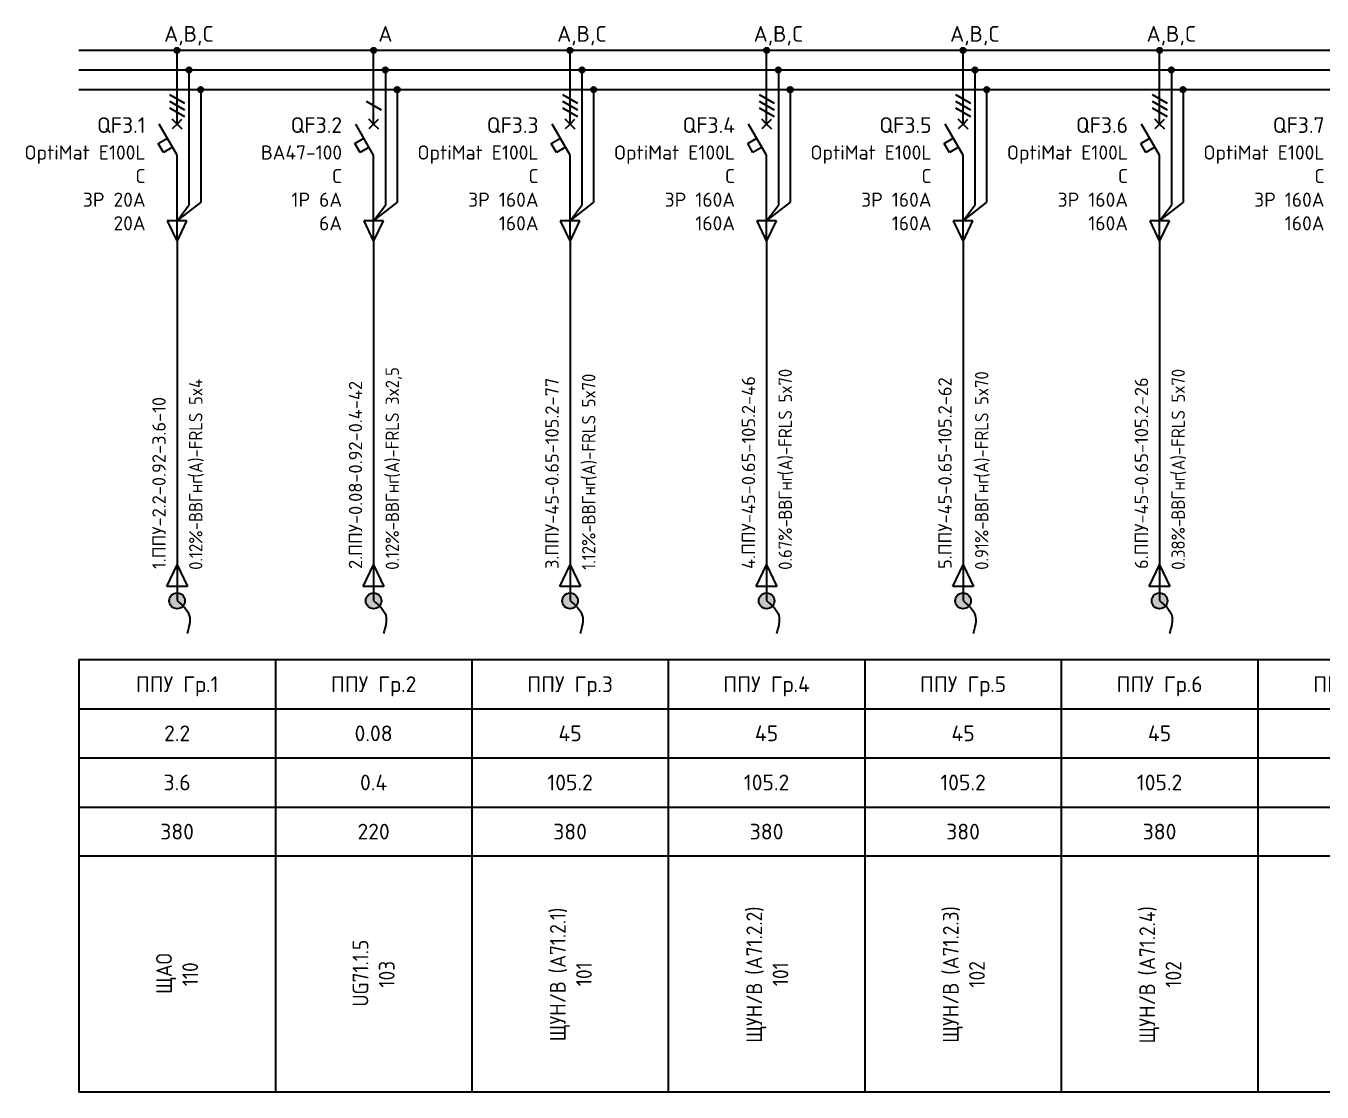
# Model space of a CAD drawing. Header units: millimetres. Extents: x -4379 to 694, y -18291 to 2656.
# Drawn here: x -2504.2 to -2339.3, y -2923.2 to -2787.6 of the extents above; entities that cross this region are included whole.
import ezdxf
from ezdxf.enums import TextEntityAlignment as Align

# ---------------------------------------------------------------- set-up
doc = ezdxf.new("R2010")
doc.units = ezdxf.units.MM
for name, color, linetype in [('Автомат защитный', 7, 'Continuous'), ('Принципиальная схема КТП -для ОДНОЛИНЕЙКИ', 7, 'Continuous'), ('ПРОВОДНИКИ', 7, 'Continuous'), ('Секция ППУ', 7, 'Continuous')]:
    doc.layers.add(name, color=color, linetype=linetype)
doc.layers.add('ЭС АВ', color=7, linetype='Continuous', lineweight=18)
doc.layers.add('ЭС рамка', color=7, linetype='Continuous', lineweight=18)
doc.styles.add('SLD_Style', font='isocpeur.ttf', dxfattribs={"width": 0.9})

# ---------------------------------------------------------------- blocks, each defined once
blk = doc.blocks.new('*U58')
h = blk.add_hatch(color=256)
h.dxf.hatch_style = 1
edge = h.paths.add_edge_path()
edge.add_ellipse((12.5, 132.5), major_axis=(0, 0.333), ratio=1, start_angle=0, end_angle=360)
h = blk.add_hatch(color=256)
h.dxf.hatch_style = 1
edge = h.paths.add_edge_path()
edge.add_ellipse((14, 130), major_axis=(0, 0.333), ratio=1, start_angle=0, end_angle=360)
h = blk.add_hatch(color=256)
h.dxf.hatch_style = 1
edge = h.paths.add_edge_path()
edge.add_ellipse((15.5, 127.5), major_axis=(0, 0.333), ratio=1, start_angle=0, end_angle=360)
at = {"lineweight": 30}
for p, q in [((14, 129.67), (14, 123.11)), ((15.5, 127.17), (15.5, 113.13)), ((14, 123.11), (14, 112.8)), ((0, 55), (25, 55)), ((0, 55), (0, 0)), ((25, 55), (25, 0)), ((0, 48.75), (25, 48.75)), ((0, 42.5), (25, 42.5)), ((0, 36.25), (25, 36.25))]:
    blk.add_line(p, q, dxfattribs=at)
at = {"layer": 'Автомат защитный', "lineweight": 30}
for p, q in [((12.5, 123.11), (12.5, 132.17)), ((11.54, 126.87), (13.46, 125.76)), ((11.54, 126.04), (13.46, 124.93)), ((11.54, 125.2), (13.46, 124.09)), ((12.5, 119.17), (10.22, 123.11)), ((10.1, 120.66), (11.26, 121.32)), ((10.77, 119.5), (10.1, 120.66)), ((11.92, 120.17), (10.77, 119.5)), ((12.5, 108.54), (12.5, 119.17))]:
    blk.add_line(p, q, dxfattribs=at)
blk.add_ellipse((12.5, 132.5), major_axis=(0, 0.333), ratio=1, start_param=-1.570796, end_param=4.712389, dxfattribs=at)
at = {"layer": 'Принципиальная схема КТП -для ОДНОЛИНЕЙКИ', "lineweight": 30}
for p, q in [((12.5, 108.54), (12.5, 99.73)), ((11.19, 64.32), (12.5, 67.06)), ((12.5, 67.06), (13.81, 64.32)), ((13.81, 64.32), (11.19, 64.32)), ((12.5, 64.32), (12.5, 62.5))]:
    blk.add_line(p, q, dxfattribs=at)
at = {"layer": 'ПРОВОДНИКИ', "lineweight": 30}
for p, q in [((12.5, 110.81), (15.5, 113.13)), ((12.5, 110.81), (14, 112.8)), ((13.75, 110.81), (11.25, 110.81)), ((11.25, 110.81), (12.5, 108.2)), ((12.5, 108.2), (13.75, 110.81)), ((11.19, 64.31), (12.5, 67.06)), ((12.5, 67.06), (13.81, 64.31)), ((13.81, 64.31), (11.19, 64.31))]:
    blk.add_line(p, q, dxfattribs=at)
at = {"layer": 'ПРОВОДНИКИ', "lineweight": 30, "ltscale": 100}
blk.add_line((12.5, 99.73), (12.5, 64.32), dxfattribs=at)
at = {"layer": 'ПРОВОДНИКИ', "color": 7, "linetype": 'Continuous', "lineweight": 30}
for centre in [(14, 130), (15.5, 127.5), (15.5, 127.5)]:
    blk.add_ellipse(centre, major_axis=(0, 0.333), ratio=1, start_param=-1.570796, end_param=4.712389, dxfattribs=at)
at = {"layer": 'ЭС АВ', "color": 7, "lineweight": 30}
for q in [(11.88, 123.74), (13.12, 123.74), (11.88, 122.49), (13.12, 122.49)]:
    blk.add_line((12.5, 123.11), q, dxfattribs=at)
at = {"layer": 'ЭС рамка', "color": 7, "linetype": 'Continuous', "lineweight": 30}
for p, q in [((0, 132.5), (12.17, 132.5)), ((12.83, 132.5), (25, 132.5))]:
    blk.add_line(p, q, dxfattribs=at)
at = {"layer": 'ЭС рамка', "color": 5, "linetype": 'Continuous', "lineweight": 30}
for p, q in [((0, 130), (13.67, 130)), ((14.33, 130), (25, 130))]:
    blk.add_line(p, q, dxfattribs=at)
at = {"layer": 'ЭС рамка', "color": 94, "linetype": 'Continuous', "lineweight": 30}
for p, q in [((0, 127.5), (15.17, 127.5)), ((15.83, 127.5), (25, 127.5))]:
    blk.add_line(p, q, dxfattribs=at)
at = {"layer": 'ЭС рамка', "lineweight": 30}
for p, q in [((25, 30), (0, 30)), ((25, 0), (0, 0))]:
    blk.add_line(p, q, dxfattribs=at)
at = {"style": 'SLD_Style'}
for tag, p in [('LABEL', (12.5, 51.88)), ('INSTALLEDPOWER', (12.5, 45.63)), ('CURRENT', (12.5, 39.37)), ('VOLTAGE', (12.5, 33.13))]:
    blk.add_attdef(tag, text='', height=2, dxfattribs=at).set_placement(p, align=Align.MIDDLE_CENTER)
blk.add_attdef('TEXT', text='', height=2, rotation=90, dxfattribs=at).set_placement((12.5, 15), align=Align.MIDDLE_CENTER)
at = {"layer": 'Автомат защитный', "style": 'SLD_Style'}
blk.add_attdef('PHASE', text='', height=2, dxfattribs=at).set_placement((14, 134.59), align=Align.MIDDLE_CENTER)
for tag, height, p in [('NUMBER', 2, (8.49, 122.99)), ('SWITCHTYPE', 1.8, (8.49, 119.5)), ('SWITCHRELEASE', 1.8, (8.49, 116.5)), ('SWITCHNOMINALCURRENT', 1.8, (8.49, 113.5)), ('SWITCHRELEASECURRENT', 1.8, (8.49, 110.5)), ('RCDTYPE', 1.8, (8.49, 107.5)), ('RCDSETPOINT', 1.8, (8.49, 104.5))]:
    blk.add_attdef(tag, text='', height=height, dxfattribs=at).set_placement(p, align=Align.MIDDLE_RIGHT)
blk.add_attdef('LINE_A', text='', height=1.7, rotation=90, dxfattribs=at).set_placement((10.19, 65.45), align=Align.MIDDLE_LEFT)
blk.add_attdef('LINE_B', text='', height=1.7, rotation=90, dxfattribs=at).set_placement((13.85, 65.45), align=Align.TOP_LEFT)
blk = doc.blocks.new('*U21')
at = {"linetype": 'ByBlock', "lineweight": 30}
h = blk.add_hatch(color=256, dxfattribs=at)
h.paths.add_polyline_path([(-0.4, 0.9, -0.414214), (0.92, 0.37), (0, -0.02)])
h.paths.add_polyline_path([(0.92, 0.37, -0.101228), (1, -0.02, -0.30039), (0.39, -0.94), (0, -0.02)])
h.paths.add_polyline_path([(-0.4, 0.9), (0.39, -0.94, -0.538), (-1, -0.02, -0.30039)])
blk.add_circle((0, -0.02), 1, dxfattribs=at)
blk.add_spline([(0, 0), (1.55, -1.88), (1.27, -4.16)], degree=3, dxfattribs=at)
blk = doc.blocks.new('*U57')
h = blk.add_hatch(color=256)
h.dxf.hatch_style = 1
edge = h.paths.add_edge_path()
edge.add_ellipse((12.5, 132.5), major_axis=(0, 0.333), ratio=1, start_angle=0, end_angle=360)
h = blk.add_hatch(color=256)
h.dxf.hatch_style = 1
edge = h.paths.add_edge_path()
edge.add_ellipse((14, 130), major_axis=(0, 0.333), ratio=1, start_angle=0, end_angle=360)
h = blk.add_hatch(color=256)
h.dxf.hatch_style = 1
edge = h.paths.add_edge_path()
edge.add_ellipse((15.5, 127.5), major_axis=(0, 0.333), ratio=1, start_angle=0, end_angle=360)
at = {"lineweight": 30}
for p, q in [((14, 129.67), (14, 123.11)), ((15.5, 127.17), (15.5, 113.13)), ((14, 123.11), (14, 112.8)), ((0, 55), (25, 55)), ((0, 55), (0, 0)), ((25, 55), (25, 0)), ((0, 48.75), (25, 48.75)), ((0, 42.5), (25, 42.5)), ((0, 36.25), (25, 36.25))]:
    blk.add_line(p, q, dxfattribs=at)
at = {"layer": 'Автомат защитный', "lineweight": 30}
for p, q in [((12.5, 123.11), (12.5, 132.17)), ((11.54, 126.04), (13.46, 124.93)), ((12.5, 119.17), (10.22, 123.11)), ((10.1, 120.66), (11.26, 121.32)), ((10.77, 119.5), (10.1, 120.66)), ((11.92, 120.17), (10.77, 119.5)), ((12.5, 108.54), (12.5, 119.17))]:
    blk.add_line(p, q, dxfattribs=at)
blk.add_ellipse((12.5, 132.5), major_axis=(0, 0.333), ratio=1, start_param=-1.570796, end_param=4.712389, dxfattribs=at)
at = {"layer": 'Принципиальная схема КТП -для ОДНОЛИНЕЙКИ', "lineweight": 30}
for p, q in [((12.5, 108.54), (12.5, 99.73)), ((11.19, 64.32), (12.5, 67.06)), ((12.5, 67.06), (13.81, 64.32)), ((13.81, 64.32), (11.19, 64.32)), ((12.5, 64.32), (12.5, 62.5))]:
    blk.add_line(p, q, dxfattribs=at)
at = {"layer": 'ПРОВОДНИКИ', "lineweight": 30}
for p, q in [((12.5, 110.81), (15.5, 113.13)), ((12.5, 110.81), (14, 112.8)), ((13.75, 110.81), (11.25, 110.81)), ((11.25, 110.81), (12.5, 108.2)), ((12.5, 108.2), (13.75, 110.81)), ((11.19, 64.31), (12.5, 67.06)), ((12.5, 67.06), (13.81, 64.31)), ((13.81, 64.31), (11.19, 64.31))]:
    blk.add_line(p, q, dxfattribs=at)
at = {"layer": 'ПРОВОДНИКИ', "lineweight": 30, "ltscale": 100}
blk.add_line((12.5, 99.73), (12.5, 64.32), dxfattribs=at)
at = {"layer": 'ПРОВОДНИКИ', "color": 7, "linetype": 'Continuous', "lineweight": 30}
for centre in [(14, 130), (15.5, 127.5), (15.5, 127.5)]:
    blk.add_ellipse(centre, major_axis=(0, 0.333), ratio=1, start_param=-1.570796, end_param=4.712389, dxfattribs=at)
at = {"layer": 'ЭС АВ', "color": 7, "lineweight": 30}
for q in [(11.88, 123.74), (13.12, 123.74), (11.88, 122.49), (13.12, 122.49)]:
    blk.add_line((12.5, 123.11), q, dxfattribs=at)
at = {"layer": 'ЭС рамка', "color": 7, "linetype": 'Continuous', "lineweight": 30}
for p, q in [((0, 132.5), (12.17, 132.5)), ((12.83, 132.5), (25, 132.5))]:
    blk.add_line(p, q, dxfattribs=at)
at = {"layer": 'ЭС рамка', "color": 5, "linetype": 'Continuous', "lineweight": 30}
for p, q in [((0, 130), (13.67, 130)), ((14.33, 130), (25, 130))]:
    blk.add_line(p, q, dxfattribs=at)
at = {"layer": 'ЭС рамка', "color": 94, "linetype": 'Continuous', "lineweight": 30}
for p, q in [((0, 127.5), (15.17, 127.5)), ((15.83, 127.5), (25, 127.5))]:
    blk.add_line(p, q, dxfattribs=at)
at = {"layer": 'ЭС рамка', "lineweight": 30}
for p, q in [((25, 30), (0, 30)), ((25, 0), (0, 0))]:
    blk.add_line(p, q, dxfattribs=at)
at = {"style": 'SLD_Style'}
for tag, p in [('LABEL', (12.5, 51.88)), ('INSTALLEDPOWER', (12.5, 45.63)), ('CURRENT', (12.5, 39.37)), ('VOLTAGE', (12.5, 33.13))]:
    blk.add_attdef(tag, text='', height=2, dxfattribs=at).set_placement(p, align=Align.MIDDLE_CENTER)
blk.add_attdef('TEXT', text='', height=2, rotation=90, dxfattribs=at).set_placement((12.5, 15), align=Align.MIDDLE_CENTER)
at = {"layer": 'Автомат защитный', "style": 'SLD_Style'}
blk.add_attdef('PHASE', text='', height=2, dxfattribs=at).set_placement((14, 134.59), align=Align.MIDDLE_CENTER)
for tag, height, p in [('NUMBER', 2, (8.49, 122.99)), ('SWITCHTYPE', 1.8, (8.49, 119.5)), ('SWITCHRELEASE', 1.8, (8.49, 116.5)), ('SWITCHNOMINALCURRENT', 1.8, (8.49, 113.5)), ('SWITCHRELEASECURRENT', 1.8, (8.49, 110.5)), ('RCDTYPE', 1.8, (8.49, 107.5)), ('RCDSETPOINT', 1.8, (8.49, 104.5))]:
    blk.add_attdef(tag, text='', height=height, dxfattribs=at).set_placement(p, align=Align.MIDDLE_RIGHT)
blk.add_attdef('LINE_A', text='', height=1.7, rotation=90, dxfattribs=at).set_placement((10.19, 65.45), align=Align.MIDDLE_LEFT)
blk.add_attdef('LINE_B', text='', height=1.7, rotation=90, dxfattribs=at).set_placement((13.85, 65.45), align=Align.TOP_LEFT)

msp = doc.modelspace()

# ---------------------------------------------------------------- block references
at = {"layer": 'Секция ППУ', "lineweight": 0}
ref = msp.add_blockref('*U58', (-2497.473, -2923.246, -0.006), dxfattribs=at)
ref.add_attrib('LABEL', 'ППУ Гр.1', dxfattribs={"layer": '0', "height": 2, "style": 'SLD_Style'}).set_placement((-2484.973, -2871.371, -0.006), align=Align.MIDDLE_CENTER)
ref.add_attrib('INSTALLEDPOWER', '2.2', dxfattribs={"layer": '0', "height": 2, "style": 'SLD_Style'}).set_placement((-2484.973, -2877.621, -0.006), align=Align.MIDDLE_CENTER)
ref.add_attrib('CURRENT', '3.6', dxfattribs={"layer": '0', "height": 2, "style": 'SLD_Style'}).set_placement((-2484.973, -2883.871, -0.006), align=Align.MIDDLE_CENTER)
ref.add_attrib('VOLTAGE', '380', dxfattribs={"layer": '0', "height": 2, "style": 'SLD_Style'}).set_placement((-2484.973, -2890.121, -0.006), align=Align.MIDDLE_CENTER)
ref.add_attrib('LINE_A', ' 1.ППУ-2.2-0.92-3.6-10', dxfattribs={"layer": 'Автомат защитный', "height": 1.7, "rotation": 90, "style": 'SLD_Style'}).set_placement((-2487.278, -2857.795, -0.006), align=Align.MIDDLE_LEFT)
ref.add_attrib('LINE_B_001', ' 0.12%%%-', (-2481.752, -2857.795, -0.006), dxfattribs={"layer": 'Автомат защитный', "height": 1.7, "rotation": 90, "style": 'SLD_Style', "width": 0.9})
ref.add_attrib('PHASE', 'A,B,C', dxfattribs={"layer": 'Автомат защитный', "height": 2, "style": 'SLD_Style'}).set_placement((-2483.473, -2788.655, -0.006), align=Align.MIDDLE_CENTER)
ref.add_attrib('NUMBER', 'QF3.1', dxfattribs={"layer": 'Автомат защитный', "height": 2, "style": 'SLD_Style'}).set_placement((-2488.983, -2800.259, -0.006), align=Align.MIDDLE_RIGHT)
ref.add_attrib('SWITCHTYPE', 'OptiMat E100L', dxfattribs={"layer": 'Автомат защитный', "height": 1.8, "style": 'SLD_Style'}).set_placement((-2488.983, -2803.746, -0.006), align=Align.MIDDLE_RIGHT)
ref.add_attrib('SWITCHRELEASE', 'C', dxfattribs={"layer": 'Автомат защитный', "height": 1.8, "style": 'SLD_Style'}).set_placement((-2488.983, -2806.746, -0.006), align=Align.MIDDLE_RIGHT)
ref.add_attrib('SWITCHNOMINALCURRENT', '3Р 20А', dxfattribs={"layer": 'Автомат защитный', "height": 1.8, "style": 'SLD_Style'}).set_placement((-2488.983, -2809.746, -0.006), align=Align.MIDDLE_RIGHT)
ref.add_attrib('SWITCHRELEASECURRENT', '20А', dxfattribs={"layer": 'Автомат защитный', "height": 1.8, "style": 'SLD_Style'}).set_placement((-2488.983, -2812.746, -0.006), align=Align.MIDDLE_RIGHT)
ref.add_attrib('TEXT_001', 'ЩАО', (-2485.639, -2910.766, -0.006), dxfattribs={"layer": '0', "height": 2, "rotation": 90, "style": 'SLD_Style', "width": 0.9})
ref.add_attrib('LINE_B_002', 'ВВГнг', (-2481.752, -2850.757, -0.006), dxfattribs={"layer": 'Автомат защитный', "height": 1.7, "rotation": 90, "style": 'SLD_Style', "width": 0.9})
ref.add_attrib('LINE_B_003', '(', (-2481.752, -2845.096, -0.006), dxfattribs={"layer": 'Автомат защитный', "height": 1.7, "rotation": 90, "style": 'SLD_Style', "width": 0.9})
ref.add_attrib('LINE_B_004', 'А', (-2481.752, -2844.484, -0.006), dxfattribs={"layer": 'Автомат защитный', "height": 1.7, "rotation": 90, "style": 'SLD_Style', "width": 0.9})
ref.add_attrib('LINE_B_005', ')-FRLS 5x4', (-2481.752, -2843.107, -0.006), dxfattribs={"layer": 'Автомат защитный', "height": 1.7, "rotation": 90, "style": 'SLD_Style', "width": 0.9})
ref.add_attrib('TEXT_002', '110', (-2482.306, -2909.776, -0.006), dxfattribs={"layer": '0', "height": 2, "rotation": 90, "style": 'SLD_Style', "width": 0.9})
ref = msp.add_blockref('*U57', (-2472.473, -2923.246, -0.006), dxfattribs=at)
ref.add_attrib('LABEL', 'ППУ Гр.2', dxfattribs={"layer": '0', "height": 2, "style": 'SLD_Style'}).set_placement((-2459.973, -2871.371, -0.006), align=Align.MIDDLE_CENTER)
ref.add_attrib('INSTALLEDPOWER', '0.08', dxfattribs={"layer": '0', "height": 2, "style": 'SLD_Style'}).set_placement((-2459.973, -2877.621, -0.006), align=Align.MIDDLE_CENTER)
ref.add_attrib('CURRENT', '0.4', dxfattribs={"layer": '0', "height": 2, "style": 'SLD_Style'}).set_placement((-2459.973, -2883.871, -0.006), align=Align.MIDDLE_CENTER)
ref.add_attrib('VOLTAGE', '220', dxfattribs={"layer": '0', "height": 2, "style": 'SLD_Style'}).set_placement((-2459.973, -2890.121, -0.006), align=Align.MIDDLE_CENTER)
ref.add_attrib('LINE_A', ' 2.ППУ-0.08-0.92-0.4-42', dxfattribs={"layer": 'Автомат защитный', "height": 1.7, "rotation": 90, "style": 'SLD_Style'}).set_placement((-2462.278, -2857.795, -0.006), align=Align.MIDDLE_LEFT)
ref.add_attrib('LINE_B_001', ' 0.12%%%-', (-2456.752, -2857.795, -0.006), dxfattribs={"layer": 'Автомат защитный', "height": 1.7, "rotation": 90, "style": 'SLD_Style', "width": 0.9})
ref.add_attrib('PHASE', 'A', dxfattribs={"layer": 'Автомат защитный', "height": 2, "style": 'SLD_Style'}).set_placement((-2458.473, -2788.655, -0.006), align=Align.MIDDLE_CENTER)
ref.add_attrib('NUMBER', 'QF3.2', dxfattribs={"layer": 'Автомат защитный', "height": 2, "style": 'SLD_Style'}).set_placement((-2463.983, -2800.259, -0.006), align=Align.MIDDLE_RIGHT)
ref.add_attrib('SWITCHTYPE', 'ВА47-100', dxfattribs={"layer": 'Автомат защитный', "height": 1.8, "style": 'SLD_Style'}).set_placement((-2463.983, -2803.746, -0.006), align=Align.MIDDLE_RIGHT)
ref.add_attrib('SWITCHRELEASE', 'C', dxfattribs={"layer": 'Автомат защитный', "height": 1.8, "style": 'SLD_Style'}).set_placement((-2463.983, -2806.746, -0.006), align=Align.MIDDLE_RIGHT)
ref.add_attrib('SWITCHNOMINALCURRENT', '1Р 6А', dxfattribs={"layer": 'Автомат защитный', "height": 1.8, "style": 'SLD_Style'}).set_placement((-2463.983, -2809.746, -0.006), align=Align.MIDDLE_RIGHT)
ref.add_attrib('SWITCHRELEASECURRENT', '6А', dxfattribs={"layer": 'Автомат защитный', "height": 1.8, "style": 'SLD_Style'}).set_placement((-2463.983, -2812.746, -0.006), align=Align.MIDDLE_RIGHT)
ref.add_attrib('TEXT_001', 'UG71.1.5', (-2460.639, -2912.386, -0.006), dxfattribs={"layer": '0', "height": 2, "rotation": 90, "style": 'SLD_Style', "width": 0.9})
ref.add_attrib('LINE_B_002', 'ВВГнг', (-2456.752, -2850.757, -0.006), dxfattribs={"layer": 'Автомат защитный', "height": 1.7, "rotation": 90, "style": 'SLD_Style', "width": 0.9})
ref.add_attrib('LINE_B_003', '(', (-2456.752, -2845.096, -0.006), dxfattribs={"layer": 'Автомат защитный', "height": 1.7, "rotation": 90, "style": 'SLD_Style', "width": 0.9})
ref.add_attrib('LINE_B_004', 'А', (-2456.752, -2844.484, -0.006), dxfattribs={"layer": 'Автомат защитный', "height": 1.7, "rotation": 90, "style": 'SLD_Style', "width": 0.9})
ref.add_attrib('LINE_B_005', ')-FRLS 3x2,5', (-2456.752, -2843.107, -0.006), dxfattribs={"layer": 'Автомат защитный', "height": 1.7, "rotation": 90, "style": 'SLD_Style', "width": 0.9})
ref.add_attrib('TEXT_002', '103', (-2457.306, -2909.956, -0.006), dxfattribs={"layer": '0', "height": 2, "rotation": 90, "style": 'SLD_Style', "width": 0.9})
ref = msp.add_blockref('*U58', (-2447.473, -2923.246, -0.006), dxfattribs=at)
ref.add_attrib('LABEL', 'ППУ Гр.3', dxfattribs={"layer": '0', "height": 2, "style": 'SLD_Style'}).set_placement((-2434.973, -2871.371, -0.006), align=Align.MIDDLE_CENTER)
ref.add_attrib('INSTALLEDPOWER', '45', dxfattribs={"layer": '0', "height": 2, "style": 'SLD_Style'}).set_placement((-2434.973, -2877.621, -0.006), align=Align.MIDDLE_CENTER)
ref.add_attrib('CURRENT', '105.2', dxfattribs={"layer": '0', "height": 2, "style": 'SLD_Style'}).set_placement((-2434.973, -2883.871, -0.006), align=Align.MIDDLE_CENTER)
ref.add_attrib('VOLTAGE', '380', dxfattribs={"layer": '0', "height": 2, "style": 'SLD_Style'}).set_placement((-2434.973, -2890.121, -0.006), align=Align.MIDDLE_CENTER)
ref.add_attrib('LINE_A', ' 3.ППУ-45-0.65-105.2-77', dxfattribs={"layer": 'Автомат защитный', "height": 1.7, "rotation": 90, "style": 'SLD_Style'}).set_placement((-2437.278, -2857.795, -0.006), align=Align.MIDDLE_LEFT)
ref.add_attrib('LINE_B_001', ' 1.12%%%-', (-2431.752, -2857.795, -0.006), dxfattribs={"layer": 'Автомат защитный', "height": 1.7, "rotation": 90, "style": 'SLD_Style', "width": 0.9})
ref.add_attrib('PHASE', 'A,B,C', dxfattribs={"layer": 'Автомат защитный', "height": 2, "style": 'SLD_Style'}).set_placement((-2433.473, -2788.655, -0.006), align=Align.MIDDLE_CENTER)
ref.add_attrib('NUMBER', 'QF3.3', dxfattribs={"layer": 'Автомат защитный', "height": 2, "style": 'SLD_Style'}).set_placement((-2438.983, -2800.259, -0.006), align=Align.MIDDLE_RIGHT)
ref.add_attrib('SWITCHTYPE', 'OptiMat E100L', dxfattribs={"layer": 'Автомат защитный', "height": 1.8, "style": 'SLD_Style'}).set_placement((-2438.983, -2803.746, -0.006), align=Align.MIDDLE_RIGHT)
ref.add_attrib('SWITCHRELEASE', 'C', dxfattribs={"layer": 'Автомат защитный', "height": 1.8, "style": 'SLD_Style'}).set_placement((-2438.983, -2806.746, -0.006), align=Align.MIDDLE_RIGHT)
ref.add_attrib('SWITCHNOMINALCURRENT', '3Р 160А', dxfattribs={"layer": 'Автомат защитный', "height": 1.8, "style": 'SLD_Style'}).set_placement((-2438.983, -2809.746, -0.006), align=Align.MIDDLE_RIGHT)
ref.add_attrib('SWITCHRELEASECURRENT', '160А', dxfattribs={"layer": 'Автомат защитный', "height": 1.8, "style": 'SLD_Style'}).set_placement((-2438.983, -2812.746, -0.006), align=Align.MIDDLE_RIGHT)
ref.add_attrib('TEXT_001', 'ЩУН', (-2435.539, -2916.796, -0.006), dxfattribs={"layer": '0', "height": 2, "rotation": 90, "style": 'SLD_Style', "width": 0.9})
ref.add_attrib('LINE_B_002', 'ВВГнг', (-2431.752, -2851.063, -0.006), dxfattribs={"layer": 'Автомат защитный', "height": 1.7, "rotation": 90, "style": 'SLD_Style', "width": 0.9})
ref.add_attrib('LINE_B_003', '(', (-2431.752, -2845.402, -0.006), dxfattribs={"layer": 'Автомат защитный', "height": 1.7, "rotation": 90, "style": 'SLD_Style', "width": 0.9})
ref.add_attrib('LINE_B_004', 'А', (-2431.752, -2844.79, -0.006), dxfattribs={"layer": 'Автомат защитный', "height": 1.7, "rotation": 90, "style": 'SLD_Style', "width": 0.9})
ref.add_attrib('LINE_B_005', ')-FRLS 5x70', (-2431.752, -2843.413, -0.006), dxfattribs={"layer": 'Автомат защитный', "height": 1.7, "rotation": 90, "style": 'SLD_Style', "width": 0.9})
ref.add_attrib('TEXT_002', '/', (-2435.539, -2911.936, -0.006), dxfattribs={"layer": '0', "height": 2, "rotation": 90, "style": 'SLD_Style', "width": 0.9})
ref.add_attrib('TEXT_003', 'В ', (-2435.539, -2910.676, -0.006), dxfattribs={"layer": '0', "height": 2, "rotation": 90, "style": 'SLD_Style', "width": 0.9})
ref.add_attrib('TEXT_004', '(', (-2435.539, -2908.156, -0.006), dxfattribs={"layer": '0', "height": 2, "rotation": 90, "style": 'SLD_Style', "width": 0.9})
ref.add_attrib('TEXT_005', 'А', (-2435.539, -2907.436, -0.006), dxfattribs={"layer": '0', "height": 2, "rotation": 90, "style": 'SLD_Style', "width": 0.9})
ref.add_attrib('TEXT_006', '71.2.1)', (-2435.539, -2905.816, -0.006), dxfattribs={"layer": '0', "height": 2, "rotation": 90, "style": 'SLD_Style', "width": 0.9})
ref.add_attrib('TEXT_007', '101', (-2432.206, -2909.776, -0.006), dxfattribs={"layer": '0', "height": 2, "rotation": 90, "style": 'SLD_Style', "width": 0.9})
ref = msp.add_blockref('*U58', (-2422.473, -2923.246, -0.006), dxfattribs=at)
ref.add_attrib('LABEL', 'ППУ Гр.4', dxfattribs={"layer": '0', "height": 2, "style": 'SLD_Style'}).set_placement((-2409.973, -2871.371, -0.006), align=Align.MIDDLE_CENTER)
ref.add_attrib('INSTALLEDPOWER', '45', dxfattribs={"layer": '0', "height": 2, "style": 'SLD_Style'}).set_placement((-2409.973, -2877.621, -0.006), align=Align.MIDDLE_CENTER)
ref.add_attrib('CURRENT', '105.2', dxfattribs={"layer": '0', "height": 2, "style": 'SLD_Style'}).set_placement((-2409.973, -2883.871, -0.006), align=Align.MIDDLE_CENTER)
ref.add_attrib('VOLTAGE', '380', dxfattribs={"layer": '0', "height": 2, "style": 'SLD_Style'}).set_placement((-2409.973, -2890.121, -0.006), align=Align.MIDDLE_CENTER)
ref.add_attrib('LINE_A', ' 4.ППУ-45-0.65-105.2-46', dxfattribs={"layer": 'Автомат защитный', "height": 1.7, "rotation": 90, "style": 'SLD_Style'}).set_placement((-2412.278, -2857.795, -0.006), align=Align.MIDDLE_LEFT)
ref.add_attrib('LINE_B_001', ' 0.67%%%-', (-2406.752, -2857.795, -0.006), dxfattribs={"layer": 'Автомат защитный', "height": 1.7, "rotation": 90, "style": 'SLD_Style', "width": 0.9})
ref.add_attrib('PHASE', 'A,B,C', dxfattribs={"layer": 'Автомат защитный', "height": 2, "style": 'SLD_Style'}).set_placement((-2408.473, -2788.655, -0.006), align=Align.MIDDLE_CENTER)
ref.add_attrib('NUMBER', 'QF3.4', dxfattribs={"layer": 'Автомат защитный', "height": 2, "style": 'SLD_Style'}).set_placement((-2413.983, -2800.259, -0.006), align=Align.MIDDLE_RIGHT)
ref.add_attrib('SWITCHTYPE', 'OptiMat E100L', dxfattribs={"layer": 'Автомат защитный', "height": 1.8, "style": 'SLD_Style'}).set_placement((-2413.983, -2803.746, -0.006), align=Align.MIDDLE_RIGHT)
ref.add_attrib('SWITCHRELEASE', 'C', dxfattribs={"layer": 'Автомат защитный', "height": 1.8, "style": 'SLD_Style'}).set_placement((-2413.983, -2806.746, -0.006), align=Align.MIDDLE_RIGHT)
ref.add_attrib('SWITCHNOMINALCURRENT', '3Р 160А', dxfattribs={"layer": 'Автомат защитный', "height": 1.8, "style": 'SLD_Style'}).set_placement((-2413.983, -2809.746, -0.006), align=Align.MIDDLE_RIGHT)
ref.add_attrib('SWITCHRELEASECURRENT', '160А', dxfattribs={"layer": 'Автомат защитный', "height": 1.8, "style": 'SLD_Style'}).set_placement((-2413.983, -2812.746, -0.006), align=Align.MIDDLE_RIGHT)
ref.add_attrib('TEXT_001', 'ЩУН', (-2410.539, -2916.976, -0.006), dxfattribs={"layer": '0', "height": 2, "rotation": 90, "style": 'SLD_Style', "width": 0.9})
ref.add_attrib('LINE_B_002', 'ВВГнг', (-2406.752, -2850.451, -0.006), dxfattribs={"layer": 'Автомат защитный', "height": 1.7, "rotation": 90, "style": 'SLD_Style', "width": 0.9})
ref.add_attrib('LINE_B_003', '(', (-2406.752, -2844.79, -0.006), dxfattribs={"layer": 'Автомат защитный', "height": 1.7, "rotation": 90, "style": 'SLD_Style', "width": 0.9})
ref.add_attrib('LINE_B_004', 'А', (-2406.752, -2844.178, -0.006), dxfattribs={"layer": 'Автомат защитный', "height": 1.7, "rotation": 90, "style": 'SLD_Style', "width": 0.9})
ref.add_attrib('LINE_B_005', ')-FRLS 5x70', (-2406.752, -2842.801, -0.006), dxfattribs={"layer": 'Автомат защитный', "height": 1.7, "rotation": 90, "style": 'SLD_Style', "width": 0.9})
ref.add_attrib('TEXT_002', '/', (-2410.539, -2912.116, -0.006), dxfattribs={"layer": '0', "height": 2, "rotation": 90, "style": 'SLD_Style', "width": 0.9})
ref.add_attrib('TEXT_003', 'В ', (-2410.539, -2910.856, -0.006), dxfattribs={"layer": '0', "height": 2, "rotation": 90, "style": 'SLD_Style', "width": 0.9})
ref.add_attrib('TEXT_004', '(', (-2410.539, -2908.336, -0.006), dxfattribs={"layer": '0', "height": 2, "rotation": 90, "style": 'SLD_Style', "width": 0.9})
ref.add_attrib('TEXT_005', 'А', (-2410.539, -2907.616, -0.006), dxfattribs={"layer": '0', "height": 2, "rotation": 90, "style": 'SLD_Style', "width": 0.9})
ref.add_attrib('TEXT_006', '71.2.2)', (-2410.539, -2905.996, -0.006), dxfattribs={"layer": '0', "height": 2, "rotation": 90, "style": 'SLD_Style', "width": 0.9})
ref.add_attrib('TEXT_007', '101', (-2407.206, -2909.776, -0.006), dxfattribs={"layer": '0', "height": 2, "rotation": 90, "style": 'SLD_Style', "width": 0.9})
ref = msp.add_blockref('*U58', (-2397.473, -2923.246, -0.006), dxfattribs=at)
ref.add_attrib('LABEL', 'ППУ Гр.5', dxfattribs={"layer": '0', "height": 2, "style": 'SLD_Style'}).set_placement((-2384.973, -2871.371, -0.006), align=Align.MIDDLE_CENTER)
ref.add_attrib('INSTALLEDPOWER', '45', dxfattribs={"layer": '0', "height": 2, "style": 'SLD_Style'}).set_placement((-2384.973, -2877.621, -0.006), align=Align.MIDDLE_CENTER)
ref.add_attrib('CURRENT', '105.2', dxfattribs={"layer": '0', "height": 2, "style": 'SLD_Style'}).set_placement((-2384.973, -2883.871, -0.006), align=Align.MIDDLE_CENTER)
ref.add_attrib('VOLTAGE', '380', dxfattribs={"layer": '0', "height": 2, "style": 'SLD_Style'}).set_placement((-2384.973, -2890.121, -0.006), align=Align.MIDDLE_CENTER)
ref.add_attrib('LINE_A', ' 5.ППУ-45-0.65-105.2-62', dxfattribs={"layer": 'Автомат защитный', "height": 1.7, "rotation": 90, "style": 'SLD_Style'}).set_placement((-2387.278, -2857.795, -0.006), align=Align.MIDDLE_LEFT)
ref.add_attrib('LINE_B_001', ' 0.91%%%-', (-2381.752, -2857.795, -0.006), dxfattribs={"layer": 'Автомат защитный', "height": 1.7, "rotation": 90, "style": 'SLD_Style', "width": 0.9})
ref.add_attrib('PHASE', 'A,B,C', dxfattribs={"layer": 'Автомат защитный', "height": 2, "style": 'SLD_Style'}).set_placement((-2383.473, -2788.655, -0.006), align=Align.MIDDLE_CENTER)
ref.add_attrib('NUMBER', 'QF3.5', dxfattribs={"layer": 'Автомат защитный', "height": 2, "style": 'SLD_Style'}).set_placement((-2388.983, -2800.259, -0.006), align=Align.MIDDLE_RIGHT)
ref.add_attrib('SWITCHTYPE', 'OptiMat E100L', dxfattribs={"layer": 'Автомат защитный', "height": 1.8, "style": 'SLD_Style'}).set_placement((-2388.983, -2803.746, -0.006), align=Align.MIDDLE_RIGHT)
ref.add_attrib('SWITCHRELEASE', 'C', dxfattribs={"layer": 'Автомат защитный', "height": 1.8, "style": 'SLD_Style'}).set_placement((-2388.983, -2806.746, -0.006), align=Align.MIDDLE_RIGHT)
ref.add_attrib('SWITCHNOMINALCURRENT', '3Р 160А', dxfattribs={"layer": 'Автомат защитный', "height": 1.8, "style": 'SLD_Style'}).set_placement((-2388.983, -2809.746, -0.006), align=Align.MIDDLE_RIGHT)
ref.add_attrib('SWITCHRELEASECURRENT', '160А', dxfattribs={"layer": 'Автомат защитный', "height": 1.8, "style": 'SLD_Style'}).set_placement((-2388.983, -2812.746, -0.006), align=Align.MIDDLE_RIGHT)
ref.add_attrib('TEXT_001', 'ЩУН', (-2385.539, -2916.976, -0.006), dxfattribs={"layer": '0', "height": 2, "rotation": 90, "style": 'SLD_Style', "width": 0.9})
ref.add_attrib('LINE_B_002', 'ВВГнг', (-2381.752, -2850.757, -0.006), dxfattribs={"layer": 'Автомат защитный', "height": 1.7, "rotation": 90, "style": 'SLD_Style', "width": 0.9})
ref.add_attrib('LINE_B_003', '(', (-2381.752, -2845.096, -0.006), dxfattribs={"layer": 'Автомат защитный', "height": 1.7, "rotation": 90, "style": 'SLD_Style', "width": 0.9})
ref.add_attrib('LINE_B_004', 'А', (-2381.752, -2844.484, -0.006), dxfattribs={"layer": 'Автомат защитный', "height": 1.7, "rotation": 90, "style": 'SLD_Style', "width": 0.9})
ref.add_attrib('LINE_B_005', ')-FRLS 5x70', (-2381.752, -2843.107, -0.006), dxfattribs={"layer": 'Автомат защитный', "height": 1.7, "rotation": 90, "style": 'SLD_Style', "width": 0.9})
ref.add_attrib('TEXT_002', '/', (-2385.539, -2912.116, -0.006), dxfattribs={"layer": '0', "height": 2, "rotation": 90, "style": 'SLD_Style', "width": 0.9})
ref.add_attrib('TEXT_003', 'В ', (-2385.539, -2910.856, -0.006), dxfattribs={"layer": '0', "height": 2, "rotation": 90, "style": 'SLD_Style', "width": 0.9})
ref.add_attrib('TEXT_004', '(', (-2385.539, -2908.336, -0.006), dxfattribs={"layer": '0', "height": 2, "rotation": 90, "style": 'SLD_Style', "width": 0.9})
ref.add_attrib('TEXT_005', 'А', (-2385.539, -2907.616, -0.006), dxfattribs={"layer": '0', "height": 2, "rotation": 90, "style": 'SLD_Style', "width": 0.9})
ref.add_attrib('TEXT_006', '71.2.3)', (-2385.539, -2905.996, -0.006), dxfattribs={"layer": '0', "height": 2, "rotation": 90, "style": 'SLD_Style', "width": 0.9})
ref.add_attrib('TEXT_007', '102', (-2382.206, -2909.956, -0.006), dxfattribs={"layer": '0', "height": 2, "rotation": 90, "style": 'SLD_Style', "width": 0.9})
ref = msp.add_blockref('*U58', (-2372.473, -2923.246, -0.006), dxfattribs=at)
ref.add_attrib('LABEL', 'ППУ Гр.6', dxfattribs={"layer": '0', "height": 2, "style": 'SLD_Style'}).set_placement((-2359.973, -2871.371, -0.006), align=Align.MIDDLE_CENTER)
ref.add_attrib('INSTALLEDPOWER', '45', dxfattribs={"layer": '0', "height": 2, "style": 'SLD_Style'}).set_placement((-2359.973, -2877.621, -0.006), align=Align.MIDDLE_CENTER)
ref.add_attrib('CURRENT', '105.2', dxfattribs={"layer": '0', "height": 2, "style": 'SLD_Style'}).set_placement((-2359.973, -2883.871, -0.006), align=Align.MIDDLE_CENTER)
ref.add_attrib('VOLTAGE', '380', dxfattribs={"layer": '0', "height": 2, "style": 'SLD_Style'}).set_placement((-2359.973, -2890.121, -0.006), align=Align.MIDDLE_CENTER)
ref.add_attrib('LINE_A', ' 6.ППУ-45-0.65-105.2-26', dxfattribs={"layer": 'Автомат защитный', "height": 1.7, "rotation": 90, "style": 'SLD_Style'}).set_placement((-2362.278, -2857.795, -0.006), align=Align.MIDDLE_LEFT)
ref.add_attrib('LINE_B_001', ' 0.38%%%-', (-2356.752, -2857.795, -0.006), dxfattribs={"layer": 'Автомат защитный', "height": 1.7, "rotation": 90, "style": 'SLD_Style', "width": 0.9})
ref.add_attrib('PHASE', 'A,B,C', dxfattribs={"layer": 'Автомат защитный', "height": 2, "style": 'SLD_Style'}).set_placement((-2358.473, -2788.655, -0.006), align=Align.MIDDLE_CENTER)
ref.add_attrib('NUMBER', 'QF3.6', dxfattribs={"layer": 'Автомат защитный', "height": 2, "style": 'SLD_Style'}).set_placement((-2363.983, -2800.259, -0.006), align=Align.MIDDLE_RIGHT)
ref.add_attrib('SWITCHTYPE', 'OptiMat E100L', dxfattribs={"layer": 'Автомат защитный', "height": 1.8, "style": 'SLD_Style'}).set_placement((-2363.983, -2803.746, -0.006), align=Align.MIDDLE_RIGHT)
ref.add_attrib('SWITCHRELEASE', 'C', dxfattribs={"layer": 'Автомат защитный', "height": 1.8, "style": 'SLD_Style'}).set_placement((-2363.983, -2806.746, -0.006), align=Align.MIDDLE_RIGHT)
ref.add_attrib('SWITCHNOMINALCURRENT', '3Р 160А', dxfattribs={"layer": 'Автомат защитный', "height": 1.8, "style": 'SLD_Style'}).set_placement((-2363.983, -2809.746, -0.006), align=Align.MIDDLE_RIGHT)
ref.add_attrib('SWITCHRELEASECURRENT', '160А', dxfattribs={"layer": 'Автомат защитный', "height": 1.8, "style": 'SLD_Style'}).set_placement((-2363.983, -2812.746, -0.006), align=Align.MIDDLE_RIGHT)
ref.add_attrib('TEXT_001', 'ЩУН', (-2360.539, -2917.066, -0.006), dxfattribs={"layer": '0', "height": 2, "rotation": 90, "style": 'SLD_Style', "width": 0.9})
ref.add_attrib('LINE_B_002', 'ВВГнг', (-2356.752, -2850.451, -0.006), dxfattribs={"layer": 'Автомат защитный', "height": 1.7, "rotation": 90, "style": 'SLD_Style', "width": 0.9})
ref.add_attrib('LINE_B_003', '(', (-2356.752, -2844.79, -0.006), dxfattribs={"layer": 'Автомат защитный', "height": 1.7, "rotation": 90, "style": 'SLD_Style', "width": 0.9})
ref.add_attrib('LINE_B_004', 'А', (-2356.752, -2844.178, -0.006), dxfattribs={"layer": 'Автомат защитный', "height": 1.7, "rotation": 90, "style": 'SLD_Style', "width": 0.9})
ref.add_attrib('LINE_B_005', ')-FRLS 5x70', (-2356.752, -2842.801, -0.006), dxfattribs={"layer": 'Автомат защитный', "height": 1.7, "rotation": 90, "style": 'SLD_Style', "width": 0.9})
ref.add_attrib('TEXT_002', '/', (-2360.539, -2912.206, -0.006), dxfattribs={"layer": '0', "height": 2, "rotation": 90, "style": 'SLD_Style', "width": 0.9})
ref.add_attrib('TEXT_003', 'В ', (-2360.539, -2910.946, -0.006), dxfattribs={"layer": '0', "height": 2, "rotation": 90, "style": 'SLD_Style', "width": 0.9})
ref.add_attrib('TEXT_004', '(', (-2360.539, -2908.426, -0.006), dxfattribs={"layer": '0', "height": 2, "rotation": 90, "style": 'SLD_Style', "width": 0.9})
ref.add_attrib('TEXT_005', 'А', (-2360.539, -2907.706, -0.006), dxfattribs={"layer": '0', "height": 2, "rotation": 90, "style": 'SLD_Style', "width": 0.9})
ref.add_attrib('TEXT_006', '71.2.4)', (-2360.539, -2906.086, -0.006), dxfattribs={"layer": '0', "height": 2, "rotation": 90, "style": 'SLD_Style', "width": 0.9})
ref.add_attrib('TEXT_007', '102', (-2357.206, -2909.956, -0.006), dxfattribs={"layer": '0', "height": 2, "rotation": 90, "style": 'SLD_Style', "width": 0.9})
ref = msp.add_blockref('*U58', (-2347.473, -2923.246, -0.006), dxfattribs=at)
ref.add_attrib('LABEL', 'ППУ Гр.7', dxfattribs={"layer": '0', "height": 2, "style": 'SLD_Style'}).set_placement((-2334.973, -2871.371, -0.006), align=Align.MIDDLE_CENTER)
ref.add_attrib('INSTALLEDPOWER', '45', dxfattribs={"layer": '0', "height": 2, "style": 'SLD_Style'}).set_placement((-2334.973, -2877.621, -0.006), align=Align.MIDDLE_CENTER)
ref.add_attrib('CURRENT', '105.2', dxfattribs={"layer": '0', "height": 2, "style": 'SLD_Style'}).set_placement((-2334.973, -2883.871, -0.006), align=Align.MIDDLE_CENTER)
ref.add_attrib('VOLTAGE', '380', dxfattribs={"layer": '0', "height": 2, "style": 'SLD_Style'}).set_placement((-2334.973, -2890.121, -0.006), align=Align.MIDDLE_CENTER)
ref.add_attrib('LINE_A', ' 7.ППУ-45-0.65-105.2-46', dxfattribs={"layer": 'Автомат защитный', "height": 1.7, "rotation": 90, "style": 'SLD_Style'}).set_placement((-2337.278, -2857.795, -0.006), align=Align.MIDDLE_LEFT)
ref.add_attrib('LINE_B_001', ' 0.67%%%-', (-2331.752, -2857.795, -0.006), dxfattribs={"layer": 'Автомат защитный', "height": 1.7, "rotation": 90, "style": 'SLD_Style', "width": 0.9})
ref.add_attrib('PHASE', 'A,B,C', dxfattribs={"layer": 'Автомат защитный', "height": 2, "style": 'SLD_Style'}).set_placement((-2333.473, -2788.655, -0.006), align=Align.MIDDLE_CENTER)
ref.add_attrib('NUMBER', 'QF3.7', dxfattribs={"layer": 'Автомат защитный', "height": 2, "style": 'SLD_Style'}).set_placement((-2338.983, -2800.259, -0.006), align=Align.MIDDLE_RIGHT)
ref.add_attrib('SWITCHTYPE', 'OptiMat E100L', dxfattribs={"layer": 'Автомат защитный', "height": 1.8, "style": 'SLD_Style'}).set_placement((-2338.983, -2803.746, -0.006), align=Align.MIDDLE_RIGHT)
ref.add_attrib('SWITCHRELEASE', 'C', dxfattribs={"layer": 'Автомат защитный', "height": 1.8, "style": 'SLD_Style'}).set_placement((-2338.983, -2806.746, -0.006), align=Align.MIDDLE_RIGHT)
ref.add_attrib('SWITCHNOMINALCURRENT', '3Р 160А', dxfattribs={"layer": 'Автомат защитный', "height": 1.8, "style": 'SLD_Style'}).set_placement((-2338.983, -2809.746, -0.006), align=Align.MIDDLE_RIGHT)
ref.add_attrib('SWITCHRELEASECURRENT', '160А', dxfattribs={"layer": 'Автомат защитный', "height": 1.8, "style": 'SLD_Style'}).set_placement((-2338.983, -2812.746, -0.006), align=Align.MIDDLE_RIGHT)
ref.add_attrib('TEXT_001', 'ЩУН', (-2335.539, -2916.976, -0.006), dxfattribs={"layer": '0', "height": 2, "rotation": 90, "style": 'SLD_Style', "width": 0.9})
ref.add_attrib('LINE_B_002', 'ВВГнг', (-2331.752, -2850.451, -0.006), dxfattribs={"layer": 'Автомат защитный', "height": 1.7, "rotation": 90, "style": 'SLD_Style', "width": 0.9})
ref.add_attrib('LINE_B_003', '(', (-2331.752, -2844.79, -0.006), dxfattribs={"layer": 'Автомат защитный', "height": 1.7, "rotation": 90, "style": 'SLD_Style', "width": 0.9})
ref.add_attrib('LINE_B_004', 'А', (-2331.752, -2844.178, -0.006), dxfattribs={"layer": 'Автомат защитный', "height": 1.7, "rotation": 90, "style": 'SLD_Style', "width": 0.9})
ref.add_attrib('LINE_B_005', ')-FRLS 5x70', (-2331.752, -2842.801, -0.006), dxfattribs={"layer": 'Автомат защитный', "height": 1.7, "rotation": 90, "style": 'SLD_Style', "width": 0.9})
ref.add_attrib('TEXT_002', '/', (-2335.539, -2912.116, -0.006), dxfattribs={"layer": '0', "height": 2, "rotation": 90, "style": 'SLD_Style', "width": 0.9})
ref.add_attrib('TEXT_003', 'В ', (-2335.539, -2910.856, -0.006), dxfattribs={"layer": '0', "height": 2, "rotation": 90, "style": 'SLD_Style', "width": 0.9})
ref.add_attrib('TEXT_004', '(', (-2335.539, -2908.336, -0.006), dxfattribs={"layer": '0', "height": 2, "rotation": 90, "style": 'SLD_Style', "width": 0.9})
ref.add_attrib('TEXT_005', 'А', (-2335.539, -2907.616, -0.006), dxfattribs={"layer": '0', "height": 2, "rotation": 90, "style": 'SLD_Style', "width": 0.9})
ref.add_attrib('TEXT_006', '71.2.5)', (-2335.539, -2905.996, -0.006), dxfattribs={"layer": '0', "height": 2, "rotation": 90, "style": 'SLD_Style', "width": 0.9})
ref.add_attrib('TEXT_007', '103', (-2332.206, -2909.956, -0.006), dxfattribs={"layer": '0', "height": 2, "rotation": 90, "style": 'SLD_Style', "width": 0.9})
for p in [(-2484.973, -2860.746, -0.006), (-2459.973, -2860.746, -0.006), (-2434.973, -2860.746, -0.006), (-2409.973, -2860.746, -0.006), (-2384.973, -2860.746, -0.006), (-2359.973, -2860.746, -0.006)]:
    msp.add_blockref('*U21', p, dxfattribs=at)

doc.saveas('drawing.dxf')
